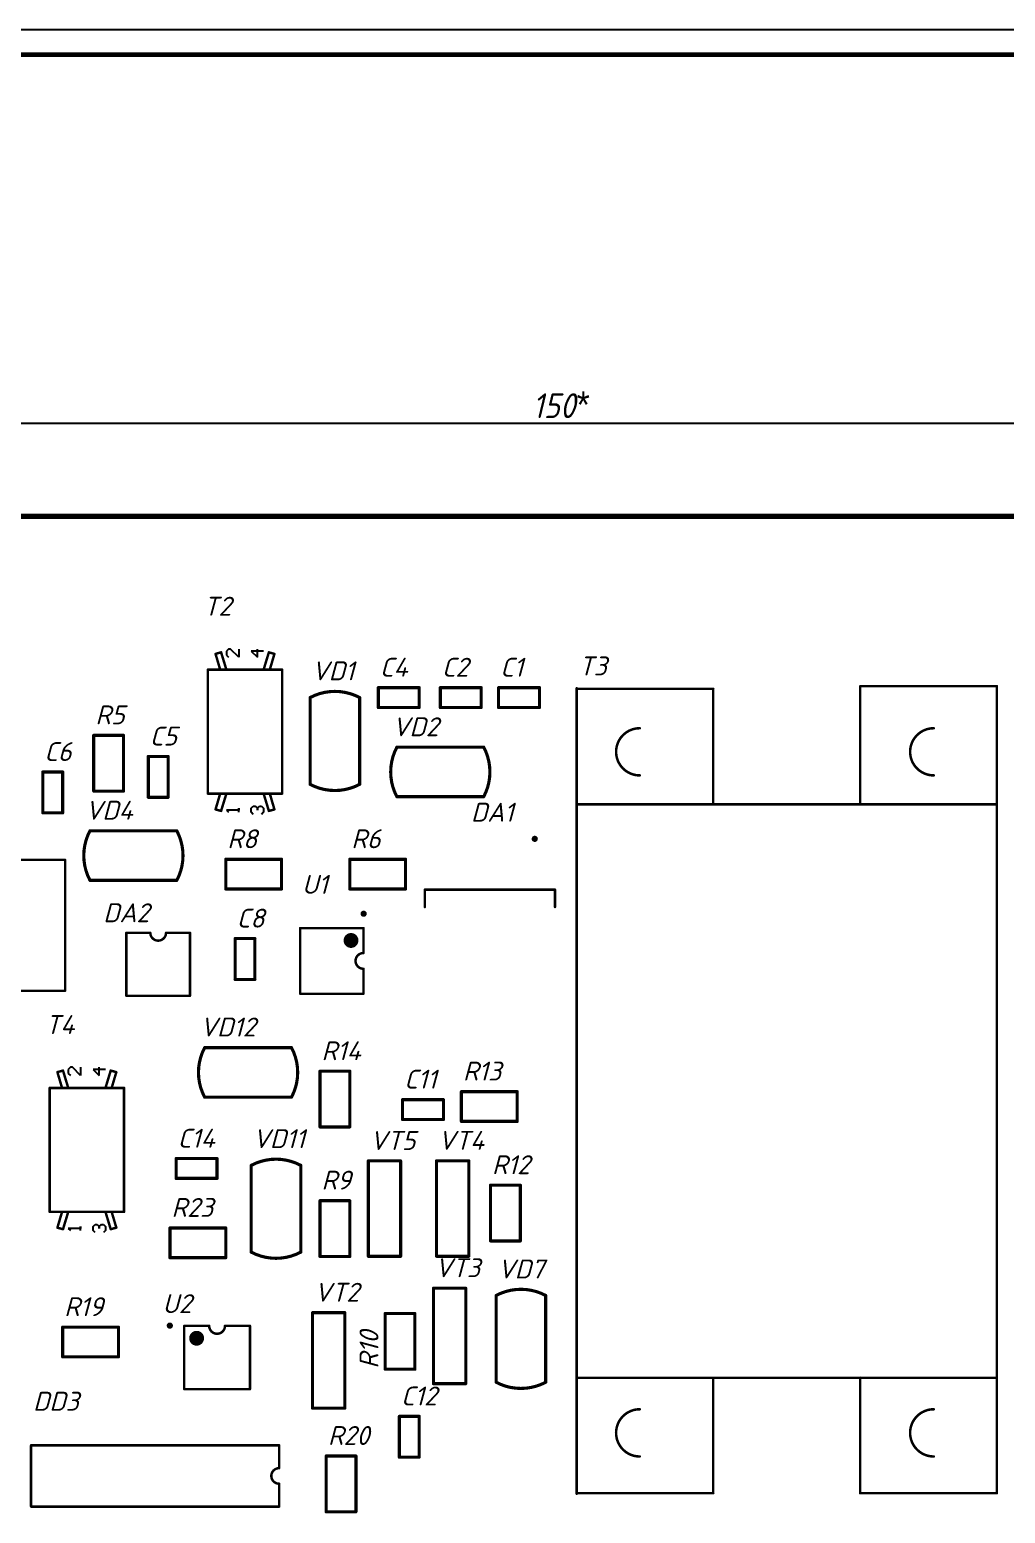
# Model space of a CAD drawing. Header units: millimetres. Extents: x 784 to 1625, y -303 to 291.
# Drawn here: x 1074.3 to 1271, y -8.8 to 290.5 of the extents above; entities that cross this region are included whole.
import ezdxf

# ---------------------------------------------------------------- set-up
doc = ezdxf.new("R2010")
doc.units = ezdxf.units.MM
doc.header["$LTSCALE"] = 0.5
doc.layers.get('0').update_dxf_attribs({"lineweight": 60})
doc.layers.get('Defpoints').update_dxf_attribs({"color": 5})
for name, color, linetype in [('TopOverlay', 2, 'Continuous'), ('размеры', 90, 'Continuous'), ('Тонкие', 7, 'Continuous')]:
    doc.layers.add(name, color=color, linetype=linetype)
doc.styles.get("Standard").update_dxf_attribs({"font": 'isocpeui.ttf', "width": 0.9})
doc.dimstyles.new('Standart', dxfattribs={"dimtxt": 5, "dimasz": 5, "dimexe": 2, "dimexo": 0, "dimgap": 1, "dimtad": 1, "dimtoh": 1, "dimdec": 0, "dimtxsty": 'Standard', "dimcen": 2.5, "dimadec": 0, "dimazin": 0, "dimtfac": 1, "dimtdec": 0, "dimtmove": 0, "dimatfit": 3, "dimldrblk": 'DOTSMALL', "dimfxl": 1, "dimarcsym": 0})

# ---------------------------------------------------------------- blocks, each defined once
blk = doc.blocks.new('*D22')
at = {"layer": 'Defpoints', "color": 0, "lineweight": 35, "transparency": 16777216}
for p in [(1368.93, 211.16), (993.74, 187.16), (1368.93, 187.16)]:
    blk.add_point(p, dxfattribs=at)
at = {"layer": 'размеры', "color": 0, "lineweight": -2, "transparency": 16777216}
for p, q in [((993.74, 187.16), (993.74, 213.16)), ((1368.93, 187.16), (1368.93, 213.16)), ((998.74, 211.16), (1363.93, 211.16))]:
    blk.add_line(p, q, dxfattribs=at)
at = {"layer": 'размеры', "color": 0, "lineweight": 35, "transparency": 16777216}
for points in [[(998.74, 211.99), (998.74, 210.32), (993.74, 211.16)], [(1363.93, 211.99), (1363.93, 210.32), (1368.93, 211.16)]]:
    blk.add_solid(points, dxfattribs=at)
at = {"layer": 'размеры', "color": 0, "lineweight": 30, "transparency": 16777216, "insert": (1181.33, 214.87), "char_height": 5, "attachment_point": 5}
blk.add_mtext('150{\\fArial|b0|i1|c204|p34;\\H1.08333x;*}', dxfattribs=at)
blk = doc.blocks.new('_DotSmall')
at = {"color": 0, "linetype": 'ByBlock', "const_width": 0.5}
blk.add_lwpolyline([(-0.0625, 0, 1), (0.0625, 0, 1)], format="xyb", close=True, dxfattribs=at)

msp = doc.modelspace()

# ---------------------------------------------------------------- linework, layer by layer
msp.add_line((803.86, 285.52), (1619.86, 285.52))
at = {"layer": 'Defpoints'}
msp.add_line((1624.86, 290.52), (783.86, 290.52), dxfattribs=at)
at = {"layer": 'TopOverlay'}
for p, q in [((1114.4, 165.57), (1113.99, 165.16)), ((1113.99, 165.16), (1113.99, 164.32)), ((1114.82, 165.57), (1114.4, 165.57)), ((1116.49, 163.91), (1114.82, 165.57)), ((1116.49, 165.57), (1116.49, 163.91)), ((1121.49, 165.16), (1118.99, 165.16)), ((1118.99, 165.16), (1120.24, 163.91)), ((1120.24, 163.91), (1120.24, 165.57)), ((1113.99, 164.32), (1114.4, 163.91)), ((1116.49, 133.07), (1113.99, 133.07)), ((1113.99, 133.07), (1114.4, 132.66)), ((1116.49, 132.66), (1116.49, 133.49)), ((1116.49, 133.49), (1116.49, 133.07)), ((1118.99, 133.47), (1119.4, 133.88)), ((1118.99, 132.63), (1118.99, 133.47)), ((1119.4, 132.22), (1118.99, 132.63)), ((1119.4, 133.88), (1119.82, 133.88)), ((1119.82, 133.88), (1120.24, 133.47)), ((1120.24, 133.47), (1120.65, 133.88)), ((1120.24, 133.47), (1120.24, 133.05)), ((1120.24, 133.05), (1120.24, 133.47)), ((1120.65, 133.88), (1121.07, 133.88)), ((1121.07, 133.88), (1121.49, 133.47)), ((1121.49, 132.63), (1121.07, 132.22)), ((1121.49, 133.47), (1121.49, 132.63)), ((1082.53, 81.2), (1082.11, 80.78)), ((1082.95, 81.2), (1082.53, 81.2)), ((1084.61, 79.53), (1082.95, 81.2)), ((1084.61, 81.2), (1084.61, 79.53)), ((1088.36, 79.53), (1088.36, 81.2)), ((1082.11, 80.78), (1082.11, 79.95)), ((1082.11, 79.95), (1082.53, 79.53)), ((1089.61, 80.78), (1087.11, 80.78)), ((1087.11, 80.78), (1088.36, 79.53)), ((1084.61, 48.7), (1082.11, 48.7)), ((1082.11, 48.7), (1082.53, 48.28)), ((1084.61, 48.28), (1084.61, 49.11)), ((1084.61, 49.11), (1084.61, 48.7)), ((1087.11, 49.09), (1087.53, 49.51)), ((1087.11, 48.26), (1087.11, 49.09)), ((1087.53, 47.84), (1087.11, 48.26)), ((1087.53, 49.51), (1087.95, 49.51)), ((1087.95, 49.51), (1088.36, 49.09)), ((1088.36, 49.09), (1088.78, 49.51)), ((1088.36, 49.09), (1088.36, 48.68)), ((1088.36, 48.68), (1088.36, 49.09)), ((1088.78, 49.51), (1089.2, 49.51)), ((1089.2, 49.51), (1089.61, 49.09)), ((1089.61, 48.26), (1089.2, 47.84)), ((1089.61, 49.09), (1089.61, 48.26))]:
    msp.add_line(p, q, dxfattribs=at)
for points, const_width in [([(1111.8, 164.59), (1112.92, 164.91)], 0.5), ([(1111.8, 164.59), (1112.74, 161.41)], 0.5), ([(1112.92, 164.91), (1113.99, 161.41)], 0.5), ([(1121.49, 161.41), (1122.55, 164.91)], 0.5), ([(1122.55, 164.91), (1123.67, 164.59)], 0.5), ([(1122.74, 161.41), (1123.67, 164.59)], 0.5), ([(1110.24, 136.41), (1110.24, 161.41)], 0.5), ([(1110.24, 161.41), (1125.24, 161.41)], 0.5), ([(1125.24, 136.41), (1125.24, 161.41)], 0.5), ([(1130.86, 138.28), (1130.86, 155.78)], 0.635), ([(1140.86, 138.28), (1140.86, 155.78)], 0.635), ([(1144.61, 157.78), (1152.86, 157.78)], 0.635), ([(1144.61, 153.78), (1144.61, 157.78)], 0.635), ([(1152.86, 153.78), (1152.86, 157.78)], 0.635), ([(1157.11, 157.78), (1165.36, 157.78)], 0.635), ([(1157.11, 153.78), (1157.11, 157.78)], 0.635), ([(1165.36, 153.78), (1165.36, 157.78)], 0.635), ([(1168.86, 157.78), (1177.11, 157.78)], 0.635), ([(1168.86, 153.78), (1168.86, 157.78)], 0.635), ([(1177.11, 153.78), (1177.11, 157.78)], 0.635), ([(1184.61, -4.84), (1184.61, 157.66)], 0.508), ([(1184.61, 157.54), (1212.13, 157.54)], 0.508), ([(1212.13, 134.26), (1212.13, 157.54)], 0.508), ([(1241.76, 158.07), (1269.3, 158.07)], 0.508), ([(1241.76, 134.26), (1241.76, 158.07)], 0.508), ([(1269.3, -4.73), (1269.3, 158.07)], 0.508), ([(1144.61, 153.78), (1152.86, 153.78)], 0.635), ([(1157.11, 153.78), (1165.36, 153.78)], 0.635), ([(1168.86, 153.78), (1177.11, 153.78)], 0.635), ([(1087.24, 148.16), (1093.24, 148.16)], 0.635), ([(1087.24, 136.91), (1087.24, 148.16)], 0.635), ([(1093.24, 136.91), (1093.24, 148.16)], 0.635), ([(1098.24, 135.66), (1098.24, 143.91)], 0.635), ([(1098.24, 143.91), (1102.24, 143.91)], 0.635), ([(1102.24, 135.66), (1102.24, 143.91)], 0.635), ([(1148.36, 145.78), (1165.86, 145.78)], 0.635), ([(1076.99, 132.53), (1076.99, 140.78)], 0.635), ([(1076.99, 140.78), (1080.99, 140.78)], 0.635), ([(1080.99, 132.53), (1080.99, 140.78)], 0.635), ([(1087.24, 136.91), (1093.24, 136.91)], 0.635), ([(1098.24, 135.66), (1102.24, 135.66)], 0.635), ([(1110.24, 136.41), (1125.24, 136.41)], 0.5), ([(1111.8, 133.22), (1112.74, 136.41)], 0.5), ([(1112.92, 132.91), (1113.99, 136.41)], 0.5), ([(1121.49, 136.41), (1122.55, 132.91)], 0.5), ([(1122.74, 136.41), (1123.67, 133.22)], 0.5), ([(1148.36, 135.78), (1165.86, 135.78)], 0.635), ([(1076.99, 132.53), (1080.99, 132.53)], 0.635), ([(1111.8, 133.22), (1112.92, 132.91)], 0.5), ([(1122.55, 132.91), (1123.67, 133.22)], 0.5), ([(1184.67, 134.26), (1269.3, 134.26)], 0.508), ([(1086.49, 128.91), (1103.99, 128.91)], 0.635), ([(1027.49, 123.03), (1081.49, 123.03)], 0.5), ([(1081.49, 96.63), (1081.49, 123.03)], 0.5), ([(1113.86, 117.16), (1113.86, 123.16)], 0.635), ([(1113.86, 123.16), (1125.11, 123.16)], 0.635), ([(1125.11, 117.16), (1125.11, 123.16)], 0.635), ([(1138.86, 117.16), (1138.86, 123.16)], 0.635), ([(1138.86, 123.16), (1150.11, 123.16)], 0.635), ([(1150.11, 117.16), (1150.11, 123.16)], 0.635), ([(1086.49, 118.91), (1103.99, 118.91)], 0.635), ([(1113.86, 117.16), (1125.11, 117.16)], 0.635), ([(1138.86, 117.16), (1150.11, 117.16)], 0.635), ([(1153.99, 117.03), (1180.24, 117.03)], 0.5), ([(1153.99, 113.53), (1153.99, 117.03)], 0.5), ([(1180.24, 113.53), (1180.24, 117.03)], 0.5), ([(1093.82, 95.63), (1093.82, 108.33)], 0.5), ([(1093.82, 108.33), (1098.65, 108.33)], 0.5), ([(1101.82, 108.33), (1106.65, 108.33)], 0.5), ([(1106.65, 95.63), (1106.65, 108.33)], 0.5), ([(1128.86, 96.03), (1128.86, 109.28)], 0.5), ([(1128.86, 109.28), (1141.61, 109.28)], 0.5), ([(1141.61, 104.24), (1141.61, 109.28)], 0.5), ([(1115.74, 98.91), (1115.74, 107.16)], 0.635), ([(1115.74, 107.16), (1119.74, 107.16)], 0.635), ([(1119.74, 98.91), (1119.74, 107.16)], 0.635), ([(1115.74, 98.91), (1119.74, 98.91)], 0.635), ([(1141.61, 96.03), (1141.61, 101.07)], 0.5), ([(1027.49, 96.63), (1081.49, 96.63)], 0.5), ([(1093.82, 95.63), (1106.65, 95.63)], 0.5), ([(1128.86, 96.03), (1141.61, 96.03)], 0.5), ([(1109.61, 85.16), (1127.11, 85.16)], 0.635), ([(1079.92, 80.22), (1081.05, 80.53)], 0.5), ([(1079.92, 80.22), (1080.86, 77.03)], 0.5), ([(1081.05, 80.53), (1082.11, 77.03)], 0.5), ([(1089.61, 77.03), (1090.67, 80.53)], 0.5), ([(1090.67, 80.53), (1091.8, 80.22)], 0.5), ([(1090.86, 77.03), (1091.8, 80.22)], 0.5), ([(1132.86, 80.41), (1138.86, 80.41)], 0.635), ([(1132.86, 69.16), (1132.86, 80.41)], 0.635), ([(1138.86, 69.16), (1138.86, 80.41)], 0.635), ([(1078.36, 52.03), (1078.36, 77.03)], 0.5), ([(1078.36, 77.03), (1093.36, 77.03)], 0.5), ([(1093.36, 52.03), (1093.36, 77.03)], 0.5), ([(1109.61, 75.16), (1127.11, 75.16)], 0.635), ([(1149.49, 74.66), (1157.74, 74.66)], 0.635), ([(1149.49, 70.66), (1149.49, 74.66)], 0.635), ([(1157.74, 70.66), (1157.74, 74.66)], 0.635), ([(1161.36, 70.28), (1161.36, 76.28)], 0.635), ([(1161.36, 76.28), (1172.61, 76.28)], 0.635), ([(1172.61, 70.28), (1172.61, 76.28)], 0.635), ([(1132.86, 69.16), (1138.86, 69.16)], 0.635), ([(1149.49, 70.66), (1157.74, 70.66)], 0.635), ([(1161.36, 70.28), (1172.61, 70.28)], 0.635), ([(1103.86, 58.78), (1103.86, 62.78)], 0.635), ([(1103.86, 62.78), (1112.11, 62.78)], 0.635), ([(1112.11, 58.78), (1112.11, 62.78)], 0.635), ([(1118.99, 43.91), (1118.99, 61.41)], 0.635), ([(1128.99, 43.91), (1128.99, 61.41)], 0.635), ([(1142.61, 62.32), (1149.11, 62.32)], 0.635), ([(1142.61, 43.07), (1142.61, 62.32)], 0.635), ([(1149.11, 43.07), (1149.11, 62.32)], 0.635), ([(1156.36, 62.32), (1162.86, 62.32)], 0.635), ([(1156.36, 43.07), (1156.36, 62.32)], 0.635), ([(1162.86, 43.07), (1162.86, 62.32)], 0.635), ([(1103.86, 58.78), (1112.11, 58.78)], 0.635), ([(1167.24, 57.41), (1173.24, 57.41)], 0.635), ([(1167.24, 46.16), (1167.24, 57.41)], 0.635), ([(1173.24, 46.16), (1173.24, 57.41)], 0.635), ([(1132.86, 54.28), (1138.86, 54.28)], 0.635), ([(1132.86, 43.03), (1132.86, 54.28)], 0.635), ([(1138.86, 43.03), (1138.86, 54.28)], 0.635), ([(1078.36, 52.03), (1093.36, 52.03)], 0.5), ([(1079.92, 48.84), (1080.86, 52.03)], 0.5), ([(1081.05, 48.53), (1082.11, 52.03)], 0.5), ([(1089.61, 52.03), (1090.67, 48.53)], 0.5), ([(1090.86, 52.03), (1091.8, 48.84)], 0.5), ([(1079.92, 48.84), (1081.05, 48.53)], 0.5), ([(1090.67, 48.53), (1091.8, 48.84)], 0.5), ([(1102.61, 42.78), (1102.61, 48.78)], 0.635), ([(1102.61, 48.78), (1113.86, 48.78)], 0.635), ([(1113.86, 42.78), (1113.86, 48.78)], 0.635), ([(1167.24, 46.16), (1173.24, 46.16)], 0.635), ([(1102.61, 42.78), (1113.86, 42.78)], 0.635), ([(1132.86, 43.03), (1138.86, 43.03)], 0.635), ([(1142.61, 43.07), (1149.11, 43.07)], 0.635), ([(1156.36, 43.07), (1162.86, 43.07)], 0.635), ([(1155.74, 36.62), (1162.24, 36.62)], 0.635), ([(1155.74, 17.37), (1155.74, 36.62)], 0.635), ([(1162.24, 17.37), (1162.24, 36.62)], 0.635), ([(1168.36, 17.66), (1168.36, 35.16)], 0.635), ([(1178.36, 17.66), (1178.36, 35.16)], 0.635), ([(1131.36, 31.69), (1137.86, 31.69)], 0.635), ([(1131.36, 12.44), (1131.36, 31.69)], 0.635), ([(1137.86, 12.44), (1137.86, 31.69)], 0.635), ([(1145.99, 31.53), (1151.99, 31.53)], 0.635), ([(1145.99, 20.28), (1145.99, 31.53)], 0.635), ([(1151.99, 20.28), (1151.99, 31.53)], 0.635), ([(1080.99, 28.78), (1092.24, 28.78)], 0.635), ([(1080.99, 22.78), (1080.99, 28.78)], 0.635), ([(1092.24, 22.78), (1092.24, 28.78)], 0.635), ([(1105.49, 29.03), (1110.52, 29.03)], 0.5), ([(1105.49, 16.28), (1105.49, 29.03)], 0.5), ([(1113.7, 29.03), (1118.74, 29.03)], 0.5), ([(1118.74, 16.28), (1118.74, 29.03)], 0.5), ([(1080.99, 22.78), (1092.24, 22.78)], 0.635), ([(1145.99, 20.28), (1151.99, 20.28)], 0.635), ([(1184.67, 18.56), (1269.3, 18.56)], 0.508), ([(1212.13, -4.73), (1212.13, 18.56)], 0.508), ([(1241.76, -4.73), (1241.76, 18.56)], 0.508), ([(1105.49, 16.28), (1118.74, 16.28)], 0.5), ([(1155.74, 17.37), (1162.24, 17.37)], 0.635), ([(1131.36, 12.44), (1137.86, 12.44)], 0.635), ([(1148.86, 2.53), (1148.86, 10.78)], 0.635), ([(1148.86, 10.78), (1152.86, 10.78)], 0.635), ([(1152.86, 2.53), (1152.86, 10.78)], 0.635), ([(1074.61, 4.94), (1124.61, 4.94)], 0.5), ([(1074.61, -7.43), (1074.61, 4.94)], 0.5), ([(1124.61, 0.32), (1124.61, 4.94)], 0.5), ([(1134.11, 2.78), (1140.11, 2.78)], 0.635), ([(1134.11, -8.47), (1134.11, 2.78)], 0.635), ([(1140.11, -8.47), (1140.11, 2.78)], 0.635), ([(1148.86, 2.53), (1152.86, 2.53)], 0.635), ([(1124.61, -7.43), (1124.61, -2.81)], 0.5), ([(1184.61, -4.73), (1212.13, -4.73)], 0.508), ([(1241.76, -4.73), (1269.3, -4.73)], 0.508), ([(1074.61, -7.43), (1124.61, -7.43)], 0.5), ([(1134.11, -8.47), (1140.11, -8.47)], 0.635)]:
    msp.add_lwpolyline(points, dxfattribs=dict(at, const_width=const_width))
for points, const_width in [([(1111.67, 164.59, 1), (1111.92, 164.59, 1)], 0.25), ([(1111.67, 164.59, 1), (1111.92, 164.59, 1)], 0.25), ([(1112.8, 164.91, 1), (1113.05, 164.91, 1)], 0.25), ([(1112.8, 164.91, 1), (1113.05, 164.91, 1)], 0.25), ([(1122.42, 164.91, 1), (1122.67, 164.91, 1)], 0.25), ([(1122.42, 164.91, 1), (1122.67, 164.91, 1)], 0.25), ([(1123.55, 164.59, 1), (1123.8, 164.59, 1)], 0.25), ([(1123.55, 164.59, 1), (1123.8, 164.59, 1)], 0.25), ([(1110.11, 161.41, 1), (1110.36, 161.41, 1)], 0.25), ([(1110.11, 161.41, 1), (1110.36, 161.41, 1)], 0.25), ([(1112.61, 161.41, 1), (1112.86, 161.41, 1)], 0.25), ([(1113.86, 161.41, 1), (1114.11, 161.41, 1)], 0.25), ([(1121.36, 161.41, 1), (1121.61, 161.41, 1)], 0.25), ([(1122.61, 161.41, 1), (1122.86, 161.41, 1)], 0.25), ([(1125.11, 161.41, 1), (1125.36, 161.41, 1)], 0.25), ([(1125.11, 161.41, 1), (1125.36, 161.41, 1)], 0.25), ([(1130.7, 155.78, 1), (1131.02, 155.78, 1)], 0.318), ([(1130.7, 155.78, 1), (1131.02, 155.78, 1)], 0.318), ([(1140.7, 155.78, 1), (1141.02, 155.78, 1)], 0.318), ([(1140.7, 155.78, 1), (1141.02, 155.78, 1)], 0.318), ([(1144.45, 157.78, 1), (1144.77, 157.78, 1)], 0.318), ([(1144.45, 157.78, 1), (1144.77, 157.78, 1)], 0.318), ([(1152.7, 157.78, 1), (1153.02, 157.78, 1)], 0.318), ([(1152.7, 157.78, 1), (1153.02, 157.78, 1)], 0.318), ([(1156.95, 157.78, 1), (1157.27, 157.78, 1)], 0.318), ([(1156.95, 157.78, 1), (1157.27, 157.78, 1)], 0.318), ([(1165.2, 157.78, 1), (1165.52, 157.78, 1)], 0.318), ([(1165.2, 157.78, 1), (1165.52, 157.78, 1)], 0.318), ([(1168.7, 157.78, 1), (1169.02, 157.78, 1)], 0.318), ([(1168.7, 157.78, 1), (1169.02, 157.78, 1)], 0.318), ([(1176.95, 157.78, 1), (1177.27, 157.78, 1)], 0.318), ([(1176.95, 157.78, 1), (1177.27, 157.78, 1)], 0.318), ([(1184.48, 157.66, 1), (1184.74, 157.66, 1)], 0.254), ([(1184.48, 157.54, 1), (1184.74, 157.54, 1)], 0.254), ([(1212, 157.54, 1), (1212.26, 157.54, 1)], 0.254), ([(1212, 157.54, 1), (1212.26, 157.54, 1)], 0.254), ([(1241.63, 158.07, 1), (1241.89, 158.07, 1)], 0.254), ([(1241.63, 158.07, 1), (1241.89, 158.07, 1)], 0.254), ([(1269.17, 158.07, 1), (1269.43, 158.07, 1)], 0.254), ([(1269.17, 158.07, 1), (1269.43, 158.07, 1)], 0.254), ([(1144.45, 153.78, 1), (1144.77, 153.78, 1)], 0.318), ([(1144.45, 153.78, 1), (1144.77, 153.78, 1)], 0.318), ([(1152.7, 153.78, 1), (1153.02, 153.78, 1)], 0.318), ([(1152.7, 153.78, 1), (1153.02, 153.78, 1)], 0.318), ([(1156.95, 153.78, 1), (1157.27, 153.78, 1)], 0.318), ([(1156.95, 153.78, 1), (1157.27, 153.78, 1)], 0.318), ([(1165.2, 153.78, 1), (1165.52, 153.78, 1)], 0.318), ([(1165.2, 153.78, 1), (1165.52, 153.78, 1)], 0.318), ([(1168.7, 153.78, 1), (1169.02, 153.78, 1)], 0.318), ([(1168.7, 153.78, 1), (1169.02, 153.78, 1)], 0.318), ([(1176.95, 153.78, 1), (1177.27, 153.78, 1)], 0.318), ([(1176.95, 153.78, 1), (1177.27, 153.78, 1)], 0.318), ([(1197.18, 149.6, 1), (1197.44, 149.6, 1)], 0.254), ([(1256.45, 149.6, 1), (1256.71, 149.6, 1)], 0.254), ([(1087.08, 148.16, 1), (1087.4, 148.16, 1)], 0.318), ([(1087.08, 148.16, 1), (1087.4, 148.16, 1)], 0.318), ([(1093.08, 148.16, 1), (1093.4, 148.16, 1)], 0.318), ([(1093.08, 148.16, 1), (1093.4, 148.16, 1)], 0.318), ([(1098.08, 143.91, 1), (1098.4, 143.91, 1)], 0.318), ([(1098.08, 143.91, 1), (1098.4, 143.91, 1)], 0.318), ([(1102.08, 143.91, 1), (1102.4, 143.91, 1)], 0.318), ([(1102.08, 143.91, 1), (1102.4, 143.91, 1)], 0.318), ([(1148.2, 145.78, 1), (1148.52, 145.78, 1)], 0.318), ([(1148.2, 145.78, 1), (1148.52, 145.78, 1)], 0.318), ([(1165.7, 145.78, 1), (1166.02, 145.78, 1)], 0.318), ([(1165.7, 145.78, 1), (1166.02, 145.78, 1)], 0.318), ([(1076.83, 140.78, 1), (1077.15, 140.78, 1)], 0.318), ([(1076.83, 140.78, 1), (1077.15, 140.78, 1)], 0.318), ([(1080.83, 140.78, 1), (1081.15, 140.78, 1)], 0.318), ([(1080.83, 140.78, 1), (1081.15, 140.78, 1)], 0.318), ([(1130.7, 138.28, 1), (1131.02, 138.28, 1)], 0.318), ([(1130.7, 138.28, 1), (1131.02, 138.28, 1)], 0.318), ([(1140.7, 138.28, 1), (1141.02, 138.28, 1)], 0.318), ([(1140.7, 138.28, 1), (1141.02, 138.28, 1)], 0.318), ([(1197.18, 140.08, 1), (1197.44, 140.08, 1)], 0.254), ([(1256.45, 140.08, 1), (1256.71, 140.08, 1)], 0.254), ([(1087.08, 136.91, 1), (1087.4, 136.91, 1)], 0.318), ([(1087.08, 136.91, 1), (1087.4, 136.91, 1)], 0.318), ([(1093.08, 136.91, 1), (1093.4, 136.91, 1)], 0.318), ([(1093.08, 136.91, 1), (1093.4, 136.91, 1)], 0.318), ([(1098.08, 135.66, 1), (1098.4, 135.66, 1)], 0.318), ([(1098.08, 135.66, 1), (1098.4, 135.66, 1)], 0.318), ([(1102.08, 135.66, 1), (1102.4, 135.66, 1)], 0.318), ([(1102.08, 135.66, 1), (1102.4, 135.66, 1)], 0.318), ([(1110.11, 136.41, 1), (1110.36, 136.41, 1)], 0.25), ([(1110.11, 136.41, 1), (1110.36, 136.41, 1)], 0.25), ([(1112.61, 136.41, 1), (1112.86, 136.41, 1)], 0.25), ([(1113.86, 136.41, 1), (1114.11, 136.41, 1)], 0.25), ([(1121.36, 136.41, 1), (1121.61, 136.41, 1)], 0.25), ([(1122.61, 136.41, 1), (1122.86, 136.41, 1)], 0.25), ([(1125.11, 136.41, 1), (1125.36, 136.41, 1)], 0.25), ([(1125.11, 136.41, 1), (1125.36, 136.41, 1)], 0.25), ([(1148.2, 135.78, 1), (1148.52, 135.78, 1)], 0.318), ([(1148.2, 135.78, 1), (1148.52, 135.78, 1)], 0.318), ([(1165.7, 135.78, 1), (1166.02, 135.78, 1)], 0.318), ([(1165.7, 135.78, 1), (1166.02, 135.78, 1)], 0.318), ([(1076.83, 132.53, 1), (1077.15, 132.53, 1)], 0.318), ([(1076.83, 132.53, 1), (1077.15, 132.53, 1)], 0.318), ([(1080.83, 132.53, 1), (1081.15, 132.53, 1)], 0.318), ([(1080.83, 132.53, 1), (1081.15, 132.53, 1)], 0.318), ([(1111.67, 133.22, 1), (1111.92, 133.22, 1)], 0.25), ([(1111.67, 133.22, 1), (1111.92, 133.22, 1)], 0.25), ([(1112.8, 132.91, 1), (1113.05, 132.91, 1)], 0.25), ([(1112.8, 132.91, 1), (1113.05, 132.91, 1)], 0.25), ([(1122.42, 132.91, 1), (1122.67, 132.91, 1)], 0.25), ([(1122.42, 132.91, 1), (1122.67, 132.91, 1)], 0.25), ([(1123.55, 133.22, 1), (1123.8, 133.22, 1)], 0.25), ([(1123.55, 133.22, 1), (1123.8, 133.22, 1)], 0.25), ([(1184.55, 134.26, 1), (1184.8, 134.26, 1)], 0.254), ([(1212, 134.26, 1), (1212.26, 134.26, 1)], 0.254), ([(1241.63, 134.26, 1), (1241.89, 134.26, 1)], 0.254), ([(1269.17, 134.26, 1), (1269.43, 134.26, 1)], 0.254), ([(1086.33, 128.91, 1), (1086.65, 128.91, 1)], 0.318), ([(1086.33, 128.91, 1), (1086.65, 128.91, 1)], 0.318), ([(1103.83, 128.91, 1), (1104.15, 128.91, 1)], 0.318), ([(1103.83, 128.91, 1), (1104.15, 128.91, 1)], 0.318), ([(1176.46, 127.28, 1), (1175.84, 127.28, 1)], 0.625), ([(1175.68, 127.28, 1), (1175.99, 127.28, 1)], 0.312), ([(1176.31, 127.28, 1), (1176.62, 127.28, 1)], 0.312), ([(1081.36, 123.03, 1), (1081.61, 123.03, 1)], 0.25), ([(1081.36, 123.03, 1), (1081.61, 123.03, 1)], 0.25), ([(1113.7, 123.16, 1), (1114.02, 123.16, 1)], 0.318), ([(1113.7, 123.16, 1), (1114.02, 123.16, 1)], 0.318), ([(1124.95, 123.16, 1), (1125.27, 123.16, 1)], 0.318), ([(1124.95, 123.16, 1), (1125.27, 123.16, 1)], 0.318), ([(1138.7, 123.16, 1), (1139.02, 123.16, 1)], 0.318), ([(1138.7, 123.16, 1), (1139.02, 123.16, 1)], 0.318), ([(1149.95, 123.16, 1), (1150.27, 123.16, 1)], 0.318), ([(1149.95, 123.16, 1), (1150.27, 123.16, 1)], 0.318), ([(1086.33, 118.91, 1), (1086.65, 118.91, 1)], 0.318), ([(1086.33, 118.91, 1), (1086.65, 118.91, 1)], 0.318), ([(1103.83, 118.91, 1), (1104.15, 118.91, 1)], 0.318), ([(1103.83, 118.91, 1), (1104.15, 118.91, 1)], 0.318), ([(1113.7, 117.16, 1), (1114.02, 117.16, 1)], 0.318), ([(1113.7, 117.16, 1), (1114.02, 117.16, 1)], 0.318), ([(1124.95, 117.16, 1), (1125.27, 117.16, 1)], 0.318), ([(1124.95, 117.16, 1), (1125.27, 117.16, 1)], 0.318), ([(1138.7, 117.16, 1), (1139.02, 117.16, 1)], 0.318), ([(1138.7, 117.16, 1), (1139.02, 117.16, 1)], 0.318), ([(1149.95, 117.16, 1), (1150.27, 117.16, 1)], 0.318), ([(1149.95, 117.16, 1), (1150.27, 117.16, 1)], 0.318), ([(1153.86, 117.03, 1), (1154.11, 117.03, 1)], 0.25), ([(1153.86, 117.03, 1), (1154.11, 117.03, 1)], 0.25), ([(1180.11, 117.03, 1), (1180.36, 117.03, 1)], 0.25), ([(1180.11, 117.03, 1), (1180.36, 117.03, 1)], 0.25), ([(1153.86, 113.53, 1), (1154.11, 113.53, 1)], 0.25), ([(1180.11, 113.53, 1), (1180.36, 113.53, 1)], 0.25), ([(1141.97, 112.18, 1), (1141.35, 112.18, 1)], 0.625), ([(1141.19, 112.18, 1), (1141.51, 112.18, 1)], 0.312), ([(1141.82, 112.18, 1), (1142.13, 112.18, 1)], 0.312), ([(1093.7, 108.33, 1), (1093.95, 108.33, 1)], 0.25), ([(1093.7, 108.33, 1), (1093.95, 108.33, 1)], 0.25), ([(1098.52, 108.33, 1), (1098.77, 108.33, 1)], 0.25), ([(1098.52, 108.33, 1), (1098.77, 108.33, 1)], 0.25), ([(1101.7, 108.33, 1), (1101.95, 108.33, 1)], 0.25), ([(1101.7, 108.33, 1), (1101.95, 108.33, 1)], 0.25), ([(1106.52, 108.33, 1), (1106.77, 108.33, 1)], 0.25), ([(1106.52, 108.33, 1), (1106.77, 108.33, 1)], 0.25), ([(1128.74, 109.28, 1), (1128.99, 109.28, 1)], 0.25), ([(1128.74, 109.28, 1), (1128.99, 109.28, 1)], 0.25), ([(1139.86, 106.78, 1), (1138.36, 106.78, 1)], 1.5), ([(1141.49, 109.28, 1), (1141.74, 109.28, 1)], 0.25), ([(1141.49, 109.28, 1), (1141.74, 109.28, 1)], 0.25), ([(1115.58, 107.16, 1), (1115.9, 107.16, 1)], 0.318), ([(1115.58, 107.16, 1), (1115.9, 107.16, 1)], 0.318), ([(1119.58, 107.16, 1), (1119.9, 107.16, 1)], 0.318), ([(1119.58, 107.16, 1), (1119.9, 107.16, 1)], 0.318), ([(1137.99, 106.78, 1), (1138.74, 106.78, 1)], 0.75), ([(1139.49, 106.78, 1), (1140.24, 106.78, 1)], 0.75), ([(1141.49, 104.24, 1), (1141.74, 104.24, 1)], 0.25), ([(1141.49, 104.24, 1), (1141.74, 104.24, 1)], 0.25), ([(1115.58, 98.91, 1), (1115.9, 98.91, 1)], 0.318), ([(1115.58, 98.91, 1), (1115.9, 98.91, 1)], 0.318), ([(1119.58, 98.91, 1), (1119.9, 98.91, 1)], 0.318), ([(1119.58, 98.91, 1), (1119.9, 98.91, 1)], 0.318), ([(1141.49, 101.07, 1), (1141.74, 101.07, 1)], 0.25), ([(1141.49, 101.07, 1), (1141.74, 101.07, 1)], 0.25), ([(1081.36, 96.63, 1), (1081.61, 96.63, 1)], 0.25), ([(1081.36, 96.63, 1), (1081.61, 96.63, 1)], 0.25), ([(1093.7, 95.63, 1), (1093.95, 95.63, 1)], 0.25), ([(1093.7, 95.63, 1), (1093.95, 95.63, 1)], 0.25), ([(1106.52, 95.63, 1), (1106.77, 95.63, 1)], 0.25), ([(1106.52, 95.63, 1), (1106.77, 95.63, 1)], 0.25), ([(1128.74, 96.03, 1), (1128.99, 96.03, 1)], 0.25), ([(1128.74, 96.03, 1), (1128.99, 96.03, 1)], 0.25), ([(1141.49, 96.03, 1), (1141.74, 96.03, 1)], 0.25), ([(1141.49, 96.03, 1), (1141.74, 96.03, 1)], 0.25), ([(1109.45, 85.16, 1), (1109.77, 85.16, 1)], 0.318), ([(1109.45, 85.16, 1), (1109.77, 85.16, 1)], 0.318), ([(1126.95, 85.16, 1), (1127.27, 85.16, 1)], 0.318), ([(1126.95, 85.16, 1), (1127.27, 85.16, 1)], 0.318), ([(1079.8, 80.22, 1), (1080.05, 80.22, 1)], 0.25), ([(1079.8, 80.22, 1), (1080.05, 80.22, 1)], 0.25), ([(1080.92, 80.53, 1), (1081.17, 80.53, 1)], 0.25), ([(1080.92, 80.53, 1), (1081.17, 80.53, 1)], 0.25), ([(1090.55, 80.53, 1), (1090.8, 80.53, 1)], 0.25), ([(1090.55, 80.53, 1), (1090.8, 80.53, 1)], 0.25), ([(1091.67, 80.22, 1), (1091.92, 80.22, 1)], 0.25), ([(1091.67, 80.22, 1), (1091.92, 80.22, 1)], 0.25), ([(1132.7, 80.41, 1), (1133.02, 80.41, 1)], 0.318), ([(1132.7, 80.41, 1), (1133.02, 80.41, 1)], 0.318), ([(1138.7, 80.41, 1), (1139.02, 80.41, 1)], 0.318), ([(1138.7, 80.41, 1), (1139.02, 80.41, 1)], 0.318), ([(1078.24, 77.03, 1), (1078.49, 77.03, 1)], 0.25), ([(1078.24, 77.03, 1), (1078.49, 77.03, 1)], 0.25), ([(1080.74, 77.03, 1), (1080.99, 77.03, 1)], 0.25), ([(1081.99, 77.03, 1), (1082.24, 77.03, 1)], 0.25), ([(1089.49, 77.03, 1), (1089.74, 77.03, 1)], 0.25), ([(1090.74, 77.03, 1), (1090.99, 77.03, 1)], 0.25), ([(1093.24, 77.03, 1), (1093.49, 77.03, 1)], 0.25), ([(1093.24, 77.03, 1), (1093.49, 77.03, 1)], 0.25), ([(1109.45, 75.16, 1), (1109.77, 75.16, 1)], 0.318), ([(1109.45, 75.16, 1), (1109.77, 75.16, 1)], 0.318), ([(1126.95, 75.16, 1), (1127.27, 75.16, 1)], 0.318), ([(1126.95, 75.16, 1), (1127.27, 75.16, 1)], 0.318), ([(1149.33, 74.66, 1), (1149.65, 74.66, 1)], 0.318), ([(1149.33, 74.66, 1), (1149.65, 74.66, 1)], 0.318), ([(1157.58, 74.66, 1), (1157.9, 74.66, 1)], 0.318), ([(1157.58, 74.66, 1), (1157.9, 74.66, 1)], 0.318), ([(1161.2, 76.28, 1), (1161.52, 76.28, 1)], 0.318), ([(1161.2, 76.28, 1), (1161.52, 76.28, 1)], 0.318), ([(1172.45, 76.28, 1), (1172.77, 76.28, 1)], 0.318), ([(1172.45, 76.28, 1), (1172.77, 76.28, 1)], 0.318), ([(1132.7, 69.16, 1), (1133.02, 69.16, 1)], 0.318), ([(1132.7, 69.16, 1), (1133.02, 69.16, 1)], 0.318), ([(1138.7, 69.16, 1), (1139.02, 69.16, 1)], 0.318), ([(1138.7, 69.16, 1), (1139.02, 69.16, 1)], 0.318), ([(1149.33, 70.66, 1), (1149.65, 70.66, 1)], 0.318), ([(1149.33, 70.66, 1), (1149.65, 70.66, 1)], 0.318), ([(1157.58, 70.66, 1), (1157.9, 70.66, 1)], 0.318), ([(1157.58, 70.66, 1), (1157.9, 70.66, 1)], 0.318), ([(1161.2, 70.28, 1), (1161.52, 70.28, 1)], 0.318), ([(1161.2, 70.28, 1), (1161.52, 70.28, 1)], 0.318), ([(1172.45, 70.28, 1), (1172.77, 70.28, 1)], 0.318), ([(1172.45, 70.28, 1), (1172.77, 70.28, 1)], 0.318), ([(1103.7, 62.78, 1), (1104.02, 62.78, 1)], 0.318), ([(1103.7, 62.78, 1), (1104.02, 62.78, 1)], 0.318), ([(1111.95, 62.78, 1), (1112.27, 62.78, 1)], 0.318), ([(1111.95, 62.78, 1), (1112.27, 62.78, 1)], 0.318), ([(1118.83, 61.41, 1), (1119.15, 61.41, 1)], 0.318), ([(1118.83, 61.41, 1), (1119.15, 61.41, 1)], 0.318), ([(1128.83, 61.41, 1), (1129.15, 61.41, 1)], 0.318), ([(1128.83, 61.41, 1), (1129.15, 61.41, 1)], 0.318), ([(1142.45, 62.32, 1), (1142.77, 62.32, 1)], 0.318), ([(1142.45, 62.32, 1), (1142.77, 62.32, 1)], 0.318), ([(1148.95, 62.32, 1), (1149.27, 62.32, 1)], 0.318), ([(1148.95, 62.32, 1), (1149.27, 62.32, 1)], 0.318), ([(1156.2, 62.32, 1), (1156.52, 62.32, 1)], 0.318), ([(1156.2, 62.32, 1), (1156.52, 62.32, 1)], 0.318), ([(1162.7, 62.32, 1), (1163.02, 62.32, 1)], 0.318), ([(1162.7, 62.32, 1), (1163.02, 62.32, 1)], 0.318), ([(1103.7, 58.78, 1), (1104.02, 58.78, 1)], 0.318), ([(1103.7, 58.78, 1), (1104.02, 58.78, 1)], 0.318), ([(1111.95, 58.78, 1), (1112.27, 58.78, 1)], 0.318), ([(1111.95, 58.78, 1), (1112.27, 58.78, 1)], 0.318), ([(1167.08, 57.41, 1), (1167.4, 57.41, 1)], 0.318), ([(1167.08, 57.41, 1), (1167.4, 57.41, 1)], 0.318), ([(1173.08, 57.41, 1), (1173.4, 57.41, 1)], 0.318), ([(1173.08, 57.41, 1), (1173.4, 57.41, 1)], 0.318), ([(1132.7, 54.28, 1), (1133.02, 54.28, 1)], 0.318), ([(1132.7, 54.28, 1), (1133.02, 54.28, 1)], 0.318), ([(1138.7, 54.28, 1), (1139.02, 54.28, 1)], 0.318), ([(1138.7, 54.28, 1), (1139.02, 54.28, 1)], 0.318), ([(1078.24, 52.03, 1), (1078.49, 52.03, 1)], 0.25), ([(1078.24, 52.03, 1), (1078.49, 52.03, 1)], 0.25), ([(1080.74, 52.03, 1), (1080.99, 52.03, 1)], 0.25), ([(1081.99, 52.03, 1), (1082.24, 52.03, 1)], 0.25), ([(1089.49, 52.03, 1), (1089.74, 52.03, 1)], 0.25), ([(1090.74, 52.03, 1), (1090.99, 52.03, 1)], 0.25), ([(1093.24, 52.03, 1), (1093.49, 52.03, 1)], 0.25), ([(1093.24, 52.03, 1), (1093.49, 52.03, 1)], 0.25), ([(1079.8, 48.84, 1), (1080.05, 48.84, 1)], 0.25), ([(1079.8, 48.84, 1), (1080.05, 48.84, 1)], 0.25), ([(1080.92, 48.53, 1), (1081.17, 48.53, 1)], 0.25), ([(1080.92, 48.53, 1), (1081.17, 48.53, 1)], 0.25), ([(1090.55, 48.53, 1), (1090.8, 48.53, 1)], 0.25), ([(1090.55, 48.53, 1), (1090.8, 48.53, 1)], 0.25), ([(1091.67, 48.84, 1), (1091.92, 48.84, 1)], 0.25), ([(1091.67, 48.84, 1), (1091.92, 48.84, 1)], 0.25), ([(1102.45, 48.78, 1), (1102.77, 48.78, 1)], 0.318), ([(1102.45, 48.78, 1), (1102.77, 48.78, 1)], 0.318), ([(1113.7, 48.78, 1), (1114.02, 48.78, 1)], 0.318), ([(1113.7, 48.78, 1), (1114.02, 48.78, 1)], 0.318), ([(1167.08, 46.16, 1), (1167.4, 46.16, 1)], 0.318), ([(1167.08, 46.16, 1), (1167.4, 46.16, 1)], 0.318), ([(1173.08, 46.16, 1), (1173.4, 46.16, 1)], 0.318), ([(1173.08, 46.16, 1), (1173.4, 46.16, 1)], 0.318), ([(1102.45, 42.78, 1), (1102.77, 42.78, 1)], 0.318), ([(1102.45, 42.78, 1), (1102.77, 42.78, 1)], 0.318), ([(1113.7, 42.78, 1), (1114.02, 42.78, 1)], 0.318), ([(1113.7, 42.78, 1), (1114.02, 42.78, 1)], 0.318), ([(1118.83, 43.91, 1), (1119.15, 43.91, 1)], 0.318), ([(1118.83, 43.91, 1), (1119.15, 43.91, 1)], 0.318), ([(1128.83, 43.91, 1), (1129.15, 43.91, 1)], 0.318), ([(1128.83, 43.91, 1), (1129.15, 43.91, 1)], 0.318), ([(1132.7, 43.03, 1), (1133.02, 43.03, 1)], 0.318), ([(1132.7, 43.03, 1), (1133.02, 43.03, 1)], 0.318), ([(1138.7, 43.03, 1), (1139.02, 43.03, 1)], 0.318), ([(1138.7, 43.03, 1), (1139.02, 43.03, 1)], 0.318), ([(1142.45, 43.07, 1), (1142.77, 43.07, 1)], 0.318), ([(1142.45, 43.07, 1), (1142.77, 43.07, 1)], 0.318), ([(1148.95, 43.07, 1), (1149.27, 43.07, 1)], 0.318), ([(1148.95, 43.07, 1), (1149.27, 43.07, 1)], 0.318), ([(1156.2, 43.07, 1), (1156.52, 43.07, 1)], 0.318), ([(1156.2, 43.07, 1), (1156.52, 43.07, 1)], 0.318), ([(1162.7, 43.07, 1), (1163.02, 43.07, 1)], 0.318), ([(1162.7, 43.07, 1), (1163.02, 43.07, 1)], 0.318), ([(1155.58, 36.62, 1), (1155.9, 36.62, 1)], 0.318), ([(1155.58, 36.62, 1), (1155.9, 36.62, 1)], 0.318), ([(1162.08, 36.62, 1), (1162.4, 36.62, 1)], 0.318), ([(1162.08, 36.62, 1), (1162.4, 36.62, 1)], 0.318), ([(1168.2, 35.16, 1), (1168.52, 35.16, 1)], 0.318), ([(1168.2, 35.16, 1), (1168.52, 35.16, 1)], 0.318), ([(1178.2, 35.16, 1), (1178.52, 35.16, 1)], 0.318), ([(1178.2, 35.16, 1), (1178.52, 35.16, 1)], 0.318), ([(1131.2, 31.69, 1), (1131.52, 31.69, 1)], 0.318), ([(1131.2, 31.69, 1), (1131.52, 31.69, 1)], 0.318), ([(1137.7, 31.69, 1), (1138.02, 31.69, 1)], 0.318), ([(1137.7, 31.69, 1), (1138.02, 31.69, 1)], 0.318), ([(1145.83, 31.53, 1), (1146.15, 31.53, 1)], 0.318), ([(1145.83, 31.53, 1), (1146.15, 31.53, 1)], 0.318), ([(1151.83, 31.53, 1), (1152.15, 31.53, 1)], 0.318), ([(1151.83, 31.53, 1), (1152.15, 31.53, 1)], 0.318), ([(1080.83, 28.78, 1), (1081.15, 28.78, 1)], 0.318), ([(1080.83, 28.78, 1), (1081.15, 28.78, 1)], 0.318), ([(1092.08, 28.78, 1), (1092.4, 28.78, 1)], 0.318), ([(1092.08, 28.78, 1), (1092.4, 28.78, 1)], 0.318), ([(1102.9, 29.08, 1), (1102.27, 29.08, 1)], 0.625), ([(1102.12, 29.08, 1), (1102.43, 29.08, 1)], 0.312), ([(1102.74, 29.08, 1), (1103.06, 29.08, 1)], 0.312), ([(1105.36, 29.03, 1), (1105.61, 29.03, 1)], 0.25), ([(1105.36, 29.03, 1), (1105.61, 29.03, 1)], 0.25), ([(1108.74, 26.53, 1), (1107.24, 26.53, 1)], 1.5), ([(1106.86, 26.53, 1), (1107.61, 26.53, 1)], 0.75), ([(1108.36, 26.53, 1), (1109.11, 26.53, 1)], 0.75), ([(1110.4, 29.03, 1), (1110.65, 29.03, 1)], 0.25), ([(1110.4, 29.03, 1), (1110.65, 29.03, 1)], 0.25), ([(1113.57, 29.03, 1), (1113.82, 29.03, 1)], 0.25), ([(1113.57, 29.03, 1), (1113.82, 29.03, 1)], 0.25), ([(1118.61, 29.03, 1), (1118.86, 29.03, 1)], 0.25), ([(1118.61, 29.03, 1), (1118.86, 29.03, 1)], 0.25), ([(1080.83, 22.78, 1), (1081.15, 22.78, 1)], 0.318), ([(1080.83, 22.78, 1), (1081.15, 22.78, 1)], 0.318), ([(1092.08, 22.78, 1), (1092.4, 22.78, 1)], 0.318), ([(1092.08, 22.78, 1), (1092.4, 22.78, 1)], 0.318), ([(1145.83, 20.28, 1), (1146.15, 20.28, 1)], 0.318), ([(1145.83, 20.28, 1), (1146.15, 20.28, 1)], 0.318), ([(1151.83, 20.28, 1), (1152.15, 20.28, 1)], 0.318), ([(1151.83, 20.28, 1), (1152.15, 20.28, 1)], 0.318), ([(1168.2, 17.66, 1), (1168.52, 17.66, 1)], 0.318), ([(1168.2, 17.66, 1), (1168.52, 17.66, 1)], 0.318), ([(1178.2, 17.66, 1), (1178.52, 17.66, 1)], 0.318), ([(1178.2, 17.66, 1), (1178.52, 17.66, 1)], 0.318), ([(1184.55, 18.56, 1), (1184.8, 18.56, 1)], 0.254), ([(1212, 18.56, 1), (1212.26, 18.56, 1)], 0.254), ([(1241.63, 18.56, 1), (1241.89, 18.56, 1)], 0.254), ([(1269.17, 18.56, 1), (1269.43, 18.56, 1)], 0.254), ([(1105.36, 16.28, 1), (1105.61, 16.28, 1)], 0.25), ([(1105.36, 16.28, 1), (1105.61, 16.28, 1)], 0.25), ([(1118.61, 16.28, 1), (1118.86, 16.28, 1)], 0.25), ([(1118.61, 16.28, 1), (1118.86, 16.28, 1)], 0.25), ([(1155.58, 17.37, 1), (1155.9, 17.37, 1)], 0.318), ([(1155.58, 17.37, 1), (1155.9, 17.37, 1)], 0.318), ([(1162.08, 17.37, 1), (1162.4, 17.37, 1)], 0.318), ([(1162.08, 17.37, 1), (1162.4, 17.37, 1)], 0.318), ([(1131.2, 12.44, 1), (1131.52, 12.44, 1)], 0.318), ([(1131.2, 12.44, 1), (1131.52, 12.44, 1)], 0.318), ([(1137.7, 12.44, 1), (1138.02, 12.44, 1)], 0.318), ([(1137.7, 12.44, 1), (1138.02, 12.44, 1)], 0.318), ([(1197.18, 12.21, 1), (1197.44, 12.21, 1)], 0.254), ([(1256.45, 12.21, 1), (1256.71, 12.21, 1)], 0.254), ([(1148.7, 10.78, 1), (1149.02, 10.78, 1)], 0.318), ([(1148.7, 10.78, 1), (1149.02, 10.78, 1)], 0.318), ([(1152.7, 10.78, 1), (1153.02, 10.78, 1)], 0.318), ([(1152.7, 10.78, 1), (1153.02, 10.78, 1)], 0.318), ([(1074.49, 4.94, 1), (1074.74, 4.94, 1)], 0.25), ([(1074.49, 4.94, 1), (1074.74, 4.94, 1)], 0.25), ([(1124.49, 4.94, 1), (1124.74, 4.94, 1)], 0.25), ([(1124.49, 4.94, 1), (1124.74, 4.94, 1)], 0.25), ([(1133.95, 2.78, 1), (1134.27, 2.78, 1)], 0.318), ([(1133.95, 2.78, 1), (1134.27, 2.78, 1)], 0.318), ([(1139.95, 2.78, 1), (1140.27, 2.78, 1)], 0.318), ([(1139.95, 2.78, 1), (1140.27, 2.78, 1)], 0.318), ([(1124.49, 0.32, 1), (1124.74, 0.32, 1)], 0.25), ([(1124.49, 0.32, 1), (1124.74, 0.32, 1)], 0.25), ([(1148.7, 2.53, 1), (1149.02, 2.53, 1)], 0.318), ([(1148.7, 2.53, 1), (1149.02, 2.53, 1)], 0.318), ([(1152.7, 2.53, 1), (1153.02, 2.53, 1)], 0.318), ([(1152.7, 2.53, 1), (1153.02, 2.53, 1)], 0.318), ([(1197.18, 2.68, 1), (1197.44, 2.68, 1)], 0.254), ([(1256.45, 2.68, 1), (1256.71, 2.68, 1)], 0.254), ([(1124.49, -2.81, 1), (1124.74, -2.81, 1)], 0.25), ([(1124.49, -2.81, 1), (1124.74, -2.81, 1)], 0.25), ([(1184.48, -4.73, 1), (1184.74, -4.73, 1)], 0.254), ([(1184.48, -4.84, 1), (1184.74, -4.84, 1)], 0.254), ([(1212, -4.73, 1), (1212.26, -4.73, 1)], 0.254), ([(1212, -4.73, 1), (1212.26, -4.73, 1)], 0.254), ([(1241.63, -4.73, 1), (1241.89, -4.73, 1)], 0.254), ([(1241.63, -4.73, 1), (1241.89, -4.73, 1)], 0.254), ([(1269.17, -4.73, 1), (1269.43, -4.73, 1)], 0.254), ([(1269.17, -4.73, 1), (1269.43, -4.73, 1)], 0.254), ([(1074.49, -7.43, 1), (1074.74, -7.43, 1)], 0.25), ([(1074.49, -7.43, 1), (1074.74, -7.43, 1)], 0.25), ([(1124.49, -7.43, 1), (1124.74, -7.43, 1)], 0.25), ([(1124.49, -7.43, 1), (1124.74, -7.43, 1)], 0.25), ([(1133.95, -8.47, 1), (1134.27, -8.47, 1)], 0.318), ([(1133.95, -8.47, 1), (1134.27, -8.47, 1)], 0.318), ([(1139.95, -8.47, 1), (1140.27, -8.47, 1)], 0.318), ([(1139.95, -8.47, 1), (1140.27, -8.47, 1)], 0.318)]:
    msp.add_lwpolyline(points, format="xyb", close=True, dxfattribs=dict(at, const_width=const_width))
for points, const_width in [([(1130.86, 155.78, -0.249999), (1140.86, 155.78)], 0.635), ([(1197.31, 140.08, -1), (1197.31, 149.6)], 0.508), ([(1256.58, 140.08, -1), (1256.58, 149.6)], 0.508), ([(1148.36, 135.78, -0.249999), (1148.36, 145.78)], 0.635), ([(1165.86, 145.78, -0.249999), (1165.86, 135.78)], 0.635), ([(1140.86, 138.28, -0.249999), (1130.86, 138.28)], 0.635), ([(1086.49, 118.91, -0.249999), (1086.49, 128.91)], 0.635), ([(1103.99, 128.91, -0.249999), (1103.99, 118.91)], 0.635), ([(1101.82, 108.33, -1), (1098.65, 108.33)], 0.5), ([(1141.61, 101.07, -1), (1141.61, 104.24)], 0.5), ([(1109.61, 75.16, -0.249999), (1109.61, 85.16)], 0.635), ([(1127.11, 85.16, -0.249999), (1127.11, 75.16)], 0.635), ([(1118.99, 61.41, -0.249999), (1128.99, 61.41)], 0.635), ([(1128.99, 43.91, -0.249999), (1118.99, 43.91)], 0.635), ([(1168.36, 35.16, -0.249999), (1178.36, 35.16)], 0.635), ([(1113.7, 29.03, -1), (1110.52, 29.03)], 0.5), ([(1178.36, 17.66, -0.249999), (1168.36, 17.66)], 0.635), ([(1197.31, 2.68, -1), (1197.31, 12.21)], 0.508), ([(1256.58, 2.68, -1), (1256.58, 12.21)], 0.508), ([(1124.61, -2.81, -1), (1124.61, 0.32)], 0.5)]:
    msp.add_lwpolyline(points, format="xyb", dxfattribs=dict(at, const_width=const_width))
at = {"layer": 'Тонкие', "lineweight": 70}
msp.add_line((993.74, 192.41), (1368.93, 192.41), dxfattribs=at)

# ---------------------------------------------------------------- texts
at = {"layer": 'TopOverlay'}
for s, p in [('T2', (1109.39, 172.31)), ('VD1', (1131.18, 159.27)), ('C4', (1144.93, 160)), ('C2', (1157.43, 160)), ('C1', (1169.18, 160)), ('T3', (1185.02, 160.26)), ('R5', (1087.58, 150.39)), ('C5', (1098.54, 146.1)), ('VD2', (1147.46, 147.98)), ('C6', (1077.28, 142.98)), ('VD4', (1085.54, 131.15)), ('DA1', (1163.29, 130.75)), ('R8', (1114.17, 125.39)), ('R6', (1139.17, 125.39)), ('U1', (1129.23, 116.19)), ('DA2', (1089.15, 110.46)), ('C8', (1116.06, 109.38)), ('T4', (1077.49, 87.91)), ('VD12', (1108.67, 87.41)), ('R14', (1133.16, 82.62)), ('R13', (1161.67, 78.52)), ('C11', (1149.83, 76.89)), ('C14', (1104.16, 64.98)), ('VD11', (1119.32, 64.89)), ('VT5', (1142.91, 64.52)), ('VT4', (1156.66, 64.55)), ('R12', (1167.53, 59.63)), ('R9', (1133.16, 56.53)), ('R23', (1102.92, 51.02)), ('VT3', (1156.03, 38.85)), ('VD7', (1168.69, 38.6)), ('VT2', (1131.71, 33.91)), ('R19', (1081.29, 30.99)), ('U2', (1101.1, 31.6)), ('DD3', (1075.02, 11.92)), ('C12', (1149.19, 12.98)), ('R20', (1134.46, 5.01))]:
    msp.add_text(s, height=3.81, dxfattribs=at).set_placement(p)
msp.add_text('R10', height=3.81, rotation=90, dxfattribs=at).set_placement((1144.64, 20.39))

# ---------------------------------------------------------------- dimensions: what is measured, and where the dimension line sits
at = {"layer": 'размеры', "lineweight": 30}
dim = msp.add_linear_dim(base=(1368.93, 211.16), p1=(993.74, 187.16), p2=(1368.93, 187.16), text='150{\\fArial|b0|i1|c204|p34;\\H1.08333x;*}', dimstyle='Standart', dxfattribs=at)
dim.commit()
dim.dimension.update_dxf_attribs({"geometry": '*D22', "text_midpoint": (1181.33, 211.16), "dimtype": 160})

doc.saveas('drawing.dxf')
